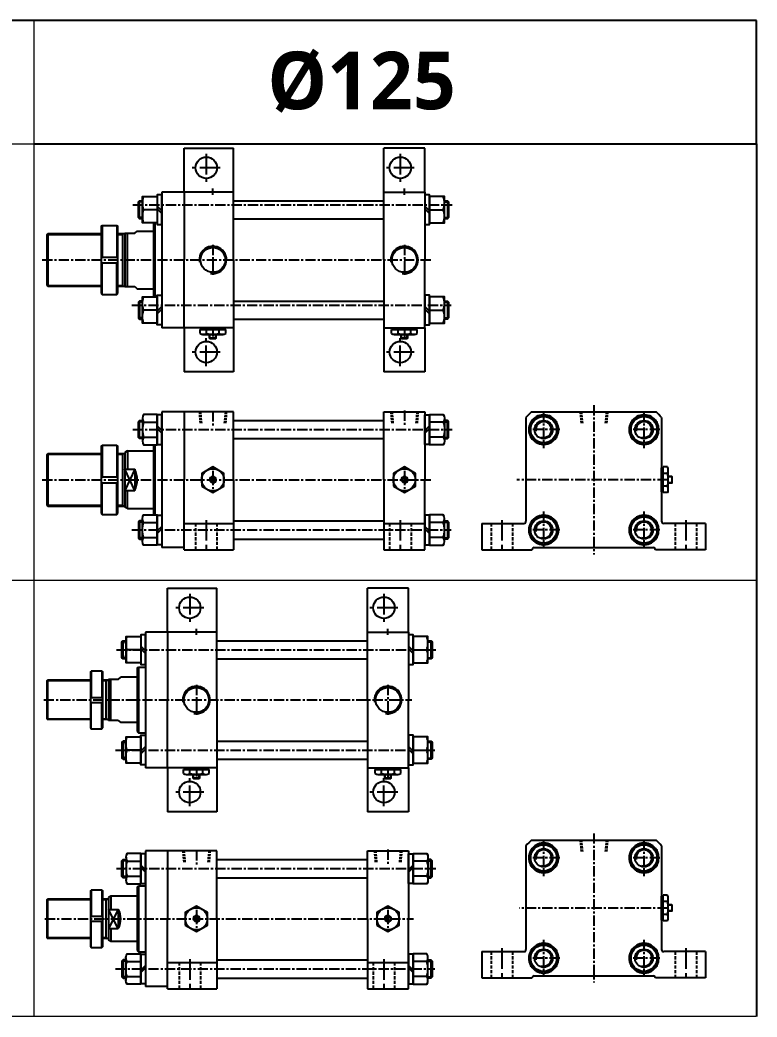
# Model space of a CAD drawing. Extents: x -819 to 7103, y -1 to 3511.
# Drawn here: x 3459 to 4355, y 2299 to 3511 of the extents above; entities that cross this region are included whole.
import ezdxf

# ---------------------------------------------------------------- set-up
doc = ezdxf.new("R2010")
doc.units = 0
doc.header["$LTSCALE"] = 10
doc.header["$MEASUREMENT"] = 0
for name, pattern in [('CENTER', [2, 1.25, -0.25, 0.25, -0.25]), ('CENTERX2', [4, 2.5, -0.5, 0.5, -0.5]), ('HIDDEN', [0.375, 0.25, -0.125]), ('HIDDENX2', [0.75, 0.5, -0.25])]:
    doc.linetypes.add(name, pattern=pattern)
doc.layers.get('0').update_dxf_attribs({"linetype": 'CONTINUOUS'})
for name, color, linetype in [('CEN', 1, 'CENTERX2'), ('CENTER', 1, 'CENTER'), ('HID', 2, 'HIDDENX2'), ('ML', 7, 'CONTINUOUS'), ('THIN', 3, 'CONTINUOUS')]:
    doc.layers.add(name, color=color, linetype=linetype)
doc.styles.add('문자', font='romans.shx')

msp = doc.modelspace()

# ---------------------------------------------------------------- linework, layer by layer
at = {"color": 7, "linetype": 'Continuous'}
for p, q in [((3677.9, 3129.7), (3677.9, 3134.7)), ((3677.9, 3134.7), (3684.3, 3134.7)), ((3678.9, 3134.7), (3678.9, 3136.7)), ((3678.9, 3136.7), (3708.1, 3136.7)), ((3681.1, 3128.7), (3705.9, 3128.7)), ((3684.3, 3134.7), (3709.1, 3134.7)), ((3685.7, 3129.7), (3685.7, 3134.7)), ((3689.5, 3129), (3689.5, 3129)), ((3689.5, 3124.2), (3689.5, 3128.7)), ((3697.5, 3124.2), (3697.5, 3128.7)), ((3701.3, 3129.7), (3701.3, 3134.7)), ((3708.1, 3134.7), (3708.1, 3136.7)), ((3709.1, 3129.7), (3709.1, 3134.7)), ((3910.9, 3129.7), (3910.9, 3134.7)), ((3910.9, 3134.7), (3917.3, 3134.7)), ((3911.9, 3134.7), (3911.9, 3136.7)), ((3911.9, 3136.7), (3941.1, 3136.7)), ((3914.1, 3128.7), (3938.9, 3128.7)), ((3917.3, 3134.7), (3942.1, 3134.7)), ((3918.7, 3129.7), (3918.7, 3134.7)), ((3922.5, 3129), (3922.5, 3129)), ((3922.5, 3124.2), (3922.5, 3128.7)), ((3930.5, 3124.2), (3930.5, 3128.7)), ((3934.3, 3129.7), (3934.3, 3134.7)), ((3941.1, 3134.7), (3941.1, 3136.7)), ((3942.1, 3129.7), (3942.1, 3134.7)), ((3689.5, 3124.2), (3690, 3123.7)), ((3697.5, 3124.2), (3689.5, 3124.2)), ((3690, 3123.7), (3697, 3123.7)), ((3697.5, 3124.2), (3697, 3123.7)), ((3922.5, 3124.2), (3923, 3123.7)), ((3930.5, 3124.2), (3922.5, 3124.2)), ((3923, 3123.7), (3930, 3123.7)), ((3930.5, 3124.2), (3930, 3123.7)), ((4239.3, 2937.3), (4239.3, 2966.5)), ((4241.3, 2966.5), (4239.3, 2966.5)), ((4246.3, 2967.5), (4241.3, 2967.5)), ((4241.3, 2942.6), (4241.3, 2967.5)), ((4246.3, 2959.7), (4241.3, 2959.7)), ((4247.3, 2939.5), (4247.3, 2964.3)), ((4247.1, 2947.9), (4247.1, 2947.9)), ((4251.8, 2955.9), (4247.3, 2955.9)), ((4251.8, 2947.9), (4247.3, 2947.9)), ((4251.8, 2955.9), (4252.3, 2955.4)), ((4251.8, 2955.9), (4251.8, 2947.9)), ((4251.8, 2947.9), (4252.3, 2948.4)), ((4252.3, 2948.4), (4252.3, 2955.4)), ((4241.3, 2937.3), (4239.3, 2937.3)), ((4246.3, 2944.1), (4241.3, 2944.1)), ((4241.3, 2936.3), (4241.3, 2942.6)), ((4246.3, 2936.3), (4241.3, 2936.3)), ((3657.9, 2594.8), (3657.9, 2599.8)), ((3657.9, 2599.8), (3664.3, 2599.8)), ((3658.9, 2599.8), (3658.9, 2601.8)), ((3658.9, 2601.8), (3688.1, 2601.8)), ((3664.3, 2599.8), (3689.1, 2599.8)), ((3665.7, 2594.8), (3665.7, 2599.8)), ((3681.3, 2594.8), (3681.3, 2599.8)), ((3688.1, 2599.8), (3688.1, 2601.8)), ((3689.1, 2594.8), (3689.1, 2599.8)), ((3890.9, 2594.8), (3890.9, 2599.8)), ((3890.9, 2599.8), (3897.3, 2599.8)), ((3891.9, 2599.8), (3891.9, 2601.8)), ((3891.9, 2601.8), (3921.1, 2601.8)), ((3897.3, 2599.8), (3922.1, 2599.8)), ((3898.7, 2594.8), (3898.7, 2599.8)), ((3914.3, 2594.8), (3914.3, 2599.8)), ((3921.1, 2599.8), (3921.1, 2601.8)), ((3922.1, 2594.8), (3922.1, 2599.8)), ((3661.1, 2593.8), (3685.9, 2593.8)), ((3669.5, 2594), (3669.5, 2594.1)), ((3669.5, 2589.3), (3669.5, 2593.8)), ((3669.5, 2589.3), (3670, 2588.8)), ((3677.5, 2589.3), (3669.5, 2589.3)), ((3670, 2588.8), (3677, 2588.8)), ((3677.5, 2589.3), (3677, 2588.8)), ((3677.5, 2589.3), (3677.5, 2593.8)), ((3894.1, 2593.8), (3918.9, 2593.8)), ((3902.5, 2594), (3902.5, 2594.1)), ((3902.5, 2589.3), (3902.5, 2593.8)), ((3902.5, 2589.3), (3903, 2588.8)), ((3910.5, 2589.3), (3902.5, 2589.3)), ((3903, 2588.8), (3910, 2588.8)), ((3910.5, 2589.3), (3910, 2588.8)), ((3910.5, 2589.3), (3910.5, 2593.8)), ((4239.3, 2416.7), (4239.3, 2445.9)), ((4241.3, 2445.9), (4239.3, 2445.9)), ((4246.3, 2446.9), (4241.3, 2446.9)), ((4241.3, 2422.1), (4241.3, 2446.9)), ((4246.3, 2439.1), (4241.3, 2439.1)), ((4247.3, 2418.9), (4247.3, 2443.7)), ((4247.1, 2427.3), (4247.1, 2427.3)), ((4251.8, 2435.3), (4247.3, 2435.3)), ((4251.8, 2427.3), (4247.3, 2427.3)), ((4251.8, 2435.3), (4252.3, 2434.8)), ((4251.8, 2435.3), (4251.8, 2427.3)), ((4251.8, 2427.3), (4252.3, 2427.8)), ((4252.3, 2427.8), (4252.3, 2434.8)), ((4241.3, 2416.7), (4239.3, 2416.7)), ((4246.3, 2423.5), (4241.3, 2423.5)), ((4241.3, 2415.7), (4241.3, 2422.1)), ((4246.3, 2415.7), (4241.3, 2415.7))]:
    msp.add_line(p, q, dxfattribs=at)
for points in [[(3680, 2944.1), (3693.5, 2936.3), (3707, 2944.1), (3707, 2959.7), (3693.5, 2967.5), (3680, 2959.7)], [(3913, 2944.1), (3926.5, 2936.3), (3940, 2944.1), (3940, 2959.7), (3926.5, 2967.5), (3913, 2959.7)], [(3692.1, 2954.4), (3690.6, 2951.9), (3692.1, 2949.4), (3695, 2949.4), (3696.4, 2951.9), (3695, 2954.4)], [(3925.1, 2954.4), (3923.6, 2951.9), (3925.1, 2949.4), (3928, 2949.4), (3929.4, 2951.9), (3928, 2954.4)], [(3660, 2410.4), (3673.5, 2402.6), (3687, 2410.4), (3687, 2425.9), (3673.5, 2433.7), (3660, 2425.9)], [(3893, 2410.4), (3906.5, 2402.6), (3920, 2410.4), (3920, 2425.9), (3906.5, 2433.7), (3893, 2425.9)], [(3672.1, 2420.7), (3670.6, 2418.2), (3672.1, 2415.7), (3675, 2415.7), (3676.4, 2418.2), (3675, 2420.7)], [(3905.1, 2420.7), (3903.6, 2418.2), (3905.1, 2415.7), (3908, 2415.7), (3909.4, 2418.2), (3908, 2420.7)]]:
    msp.add_lwpolyline(points, close=True, dxfattribs=at)
for centre, radius in [((3693.5, 2951.9), 13.5), ((3926.5, 2951.9), 13.5), ((3693.5, 2951.9), 3.5), ((3926.5, 2951.9), 3.5), ((3673.5, 2418.2), 13.5), ((3906.5, 2418.2), 13.5), ((3673.5, 2418.2), 3.5), ((3906.5, 2418.2), 3.5)]:
    msp.add_circle(centre, radius, dxfattribs=at)
for centre, radius, start, end in [((3681.1, 3134.4), 5.62, 235.6158, 270), ((3681.8, 3137), 8.22, 241.7006, 298.2994), ((3693.5, 3160.1), 31.3, 255.6172, 270.0141), ((3693.5, 3160.1), 31.3, 269.9859, 284.3828), ((3705.2, 3137), 8.22, 241.7006, 298.2994), ((3914.1, 3134.4), 5.62, 235.6158, 270), ((3914.8, 3137), 8.22, 241.7006, 298.2994), ((3926.5, 3160.1), 31.3, 255.6172, 270.0141), ((3926.5, 3160.1), 31.3, 269.9859, 284.3828), ((3938.2, 3137), 8.22, 241.7006, 298.2994), ((4239.1, 2963.6), 8.22, 331.7006, 28.2994), ((4216, 2951.9), 31.3, 359.9859, 14.3828), ((4216, 2951.9), 31.3, 345.6172, 0.0141), ((4239.1, 2940.2), 8.22, 331.7006, 28.2994), ((4241.7, 2939.5), 5.62, 325.6158, 0), ((3661.1, 2599.4), 5.62, 235.6158, 270), ((3661.8, 2602), 8.22, 241.7006, 298.2994), ((3673.5, 2625.1), 31.3, 255.6172, 270.0141), ((3673.5, 2625.1), 31.3, 269.9859, 284.3828), ((3685.2, 2602), 8.22, 241.7006, 298.2994), ((3894.1, 2599.4), 5.62, 235.6158, 270), ((3894.8, 2602), 8.22, 241.7006, 298.2994), ((3906.5, 2625.1), 31.3, 255.6172, 270.0141), ((3906.5, 2625.1), 31.3, 269.9859, 284.3828), ((3918.2, 2602), 8.22, 241.7006, 298.2994), ((4239.1, 2443), 8.22, 331.7006, 28.2994), ((4216, 2431.3), 31.3, 359.9859, 14.3828), ((4216, 2431.3), 31.3, 345.6172, 0.0141), ((4239.1, 2419.6), 8.22, 331.7006, 28.2994), ((4241.7, 2418.9), 5.62, 325.6158, 0)]:
    msp.add_arc(centre, radius, start, end, dxfattribs=at)
at = {"layer": 'CEN', "color": 1, "linetype": 'CENTER', "ltscale": 2}
for p, q in [((3685.5, 3348.2), (3685.5, 3314.2)), ((3921.5, 3348.2), (3921.5, 3314.2)), ((3702.5, 3331.2), (3668.5, 3331.2)), ((3938.5, 3331.2), (3904.5, 3331.2)), ((3685.5, 3090.2), (3685.5, 3124.2)), ((3921.5, 3090.2), (3921.5, 3124.2)), ((3702.5, 3107.2), (3668.5, 3107.2)), ((3938.5, 3107.2), (3904.5, 3107.2)), ((3685.5, 2902.9), (3685.5, 2862.9)), ((3921.5, 2902.9), (3921.5, 2862.9)), ((4044.8, 2902.9), (4044.8, 2862.9)), ((4268.8, 2902.9), (4268.8, 2862.9)), ((3665.5, 2813.3), (3665.5, 2779.3)), ((3901.5, 2813.3), (3901.5, 2779.3)), ((3682.5, 2796.3), (3648.5, 2796.3)), ((3918.5, 2796.3), (3884.5, 2796.3)), ((3665.5, 2555.3), (3665.5, 2589.3)), ((3901.5, 2555.3), (3901.5, 2589.3)), ((3682.5, 2572.3), (3648.5, 2572.3)), ((3918.5, 2572.3), (3884.5, 2572.3)), ((4044.8, 2382.3), (4044.8, 2342.3)), ((4268.8, 2382.3), (4268.8, 2342.3)), ((3665.5, 2369.2), (3665.5, 2329.2)), ((3901.5, 2369.2), (3901.5, 2329.2))]:
    msp.add_line(p, q, dxfattribs=at)
at = {"layer": 'CENTER'}
for p, q in [((4095.8, 3035.3), (4095.8, 2990.4)), ((4217.8, 3035.3), (4217.8, 2990.4)), ((4115.3, 3012.9), (4076.4, 3012.9)), ((4237.3, 3012.9), (4198.4, 3012.9)), ((4095.8, 2913.3), (4095.8, 2868.4)), ((4217.8, 2913.3), (4217.8, 2868.4)), ((4115.3, 2890.9), (4076.4, 2890.9)), ((4237.3, 2890.9), (4198.4, 2890.9))]:
    msp.add_line(p, q, dxfattribs=at)
at = {"layer": 'HID', "color": 6, "linetype": 'HIDDEN', "ltscale": 1.5}
for p, q in [((3672.5, 2898.9), (3672.5, 2866.9)), ((3698.5, 2898.9), (3698.5, 2866.9)), ((3908.5, 2898.9), (3908.5, 2866.9)), ((3934.5, 2898.9), (3934.5, 2866.9)), ((4031.8, 2898.9), (4031.8, 2866.9)), ((4057.8, 2898.9), (4057.8, 2866.9)), ((4255.8, 2898.9), (4255.8, 2866.9)), ((4281.8, 2898.9), (4281.8, 2866.9)), ((4031.8, 2378.3), (4031.8, 2346.3)), ((4057.8, 2378.3), (4057.8, 2346.3)), ((4255.8, 2378.3), (4255.8, 2346.3)), ((4281.8, 2378.3), (4281.8, 2346.3)), ((3652.5, 2365.2), (3652.5, 2333.2)), ((3678.5, 2365.2), (3678.5, 2333.2)), ((3888.5, 2365.2), (3888.5, 2333.2)), ((3914.5, 2365.2), (3914.5, 2333.2))]:
    msp.add_line(p, q, dxfattribs=at)
at = {"layer": 'ML'}
for p, q in [((4354.6, 3510.2), (150, 3510.2)), ((4354.6, 3360.2), (4354.6, 3510.2)), ((3475.9, 3360.2), (4354.6, 3360.2)), ((4354.6, 3360.2), (4354.6, 2299.5)), ((3658.5, 3301.7), (3658.5, 3355.2)), ((3658.5, 3355.2), (3718.5, 3355.2)), ((3718.5, 3219.2), (3718.5, 3355.2)), ((3901.5, 3219.2), (3901.5, 3355.2)), ((3951.5, 3355.2), (3901.5, 3355.2)), ((3951.5, 3301.7), (3951.5, 3355.2)), ((3631.5, 3301.7), (3631.5, 3136.7)), ((3658.5, 3301.7), (3631.5, 3301.7)), ((3658.5, 3301.7), (3658.5, 3219.2)), ((3718.5, 3301.7), (3658.5, 3301.7)), ((3718.5, 3219.2), (3718.5, 3301.7)), ((3901.5, 3219.2), (3901.5, 3301.7)), ((3901.5, 3301.7), (3951.5, 3301.7)), ((3951.5, 3301.7), (3951.5, 3219.2)), ((3604.3, 3269.2), (3604.3, 3291.2)), ((3607.9, 3294.1), (3607.9, 3266.4)), ((3975.1, 3266.4), (3975.1, 3294.1)), ((3978.8, 3291.2), (3978.8, 3269.2)), ((3625.9, 3280.2), (3609.3, 3280.2)), ((3625.9, 3284.6), (3631.5, 3279)), ((3625.9, 3281.4), (3631.5, 3275.8)), ((3957.1, 3279), (3951.5, 3284.6)), ((3957.1, 3275.8), (3951.5, 3281.4)), ((3957.1, 3280.2), (3973.7, 3280.2)), ((3557.8, 3260.2), (3558.8, 3261.2)), ((3558.8, 3261.2), (3558.8, 3222.7)), ((3558.8, 3261.2), (3576.8, 3261.2)), ((3576.8, 3261.2), (3576.8, 3222.7)), ((3576.8, 3261.2), (3577.8, 3260.2)), ((3621.5, 3264.2), (3621.5, 3174.2)), ((3623, 3264.2), (3623, 3174.2)), ((3491.5, 3249.7), (3493, 3251.2)), ((3491.5, 3249.7), (3491.5, 3188.7)), ((3493, 3251.2), (3493, 3187.2)), ((3557.8, 3260.2), (3557.8, 3178.2)), ((3577.8, 3178.2), (3577.8, 3260.2)), ((3583.5, 3251.2), (3583.5, 3187.2)), ((3586.5, 3251.7), (3586.5, 3186.7)), ((3589.5, 3186.7), (3589.5, 3251.7)), ((3598.5, 3251.7), (3601.5, 3254.2)), ((3557.8, 3222.7), (3577.8, 3222.7)), ((3557.8, 3215.7), (3577.8, 3215.7)), ((3558.8, 3177.2), (3558.8, 3215.7)), ((3576.8, 3177.2), (3576.8, 3215.7)), ((3658.5, 3136.7), (3658.5, 3219.2)), ((3718.5, 3219.2), (3718.5, 3136.7)), ((3718.5, 3219.2), (3718.5, 3083.2)), ((3901.5, 3219.2), (3901.5, 3136.7)), ((3901.5, 3219.2), (3901.5, 3083.2)), ((3951.5, 3136.7), (3951.5, 3219.2)), ((3491.5, 3188.7), (3493, 3187.2)), ((3557.8, 3178.2), (3558.8, 3177.2)), ((3558.8, 3177.2), (3576.8, 3177.2)), ((3576.8, 3177.2), (3577.8, 3178.2)), ((3598.5, 3186.7), (3601.5, 3184.2)), ((3604.3, 3169.2), (3604.3, 3147.2)), ((3607.9, 3144.4), (3607.9, 3172.1)), ((3975.1, 3144.4), (3975.1, 3172.1)), ((3978.8, 3169.2), (3978.8, 3147.2)), ((3625.9, 3158.2), (3609.3, 3158.2)), ((3625.9, 3157), (3631.5, 3162.6)), ((3625.9, 3153.8), (3631.5, 3159.4)), ((3957.1, 3157), (3951.5, 3162.6)), ((3957.1, 3153.8), (3951.5, 3159.4)), ((3957.1, 3158.2), (3973.7, 3158.2)), ((3658.5, 3136.7), (3631.5, 3136.7)), ((3718.5, 3136.7), (3658.5, 3136.7)), ((3658.5, 3136.7), (3658.5, 3083.2)), ((3901.5, 3136.7), (3951.5, 3136.7)), ((3951.5, 3136.7), (3951.5, 3083.2)), ((3718.5, 3083.2), (3658.5, 3083.2)), ((3951.5, 3083.2), (3901.5, 3083.2)), ((3658.5, 3034.4), (3631.5, 3034.4)), ((3631.5, 3034.4), (3631.5, 2869.4)), ((3718.5, 3034.4), (3658.5, 3034.4)), ((3658.5, 3034.4), (3658.5, 2951.9)), ((3718.5, 2951.9), (3718.5, 3034.4)), ((3901.5, 3034.4), (3951.5, 3034.4)), ((3901.5, 2951.9), (3901.5, 3034.4)), ((3951.5, 3034.4), (3951.5, 2951.9)), ((4081.1, 3034.4), (4232.6, 3034.4)), ((3604.3, 3001.9), (3604.3, 3023.9)), ((3607.9, 3026.7), (3607.9, 2999)), ((3609.3, 3022.1), (3625.9, 3022.1)), ((3973.7, 3022.1), (3957.1, 3022.1)), ((3975.1, 3026.7), (3975.1, 2999)), ((3978.8, 3001.9), (3978.8, 3023.9)), ((4074.3, 3027.6), (4074.3, 2901.4)), ((4239.3, 3027.6), (4239.3, 2901.4)), ((3625.9, 3017.3), (3631.5, 3011.7)), ((3625.9, 3014.1), (3631.5, 3008.5)), ((3957.1, 3017.3), (3951.5, 3011.7)), ((3957.1, 3014.1), (3951.5, 3008.5)), ((3609.3, 3003.6), (3625.9, 3003.6)), ((3621.5, 2994.4), (3621.5, 2909.3)), ((3623, 2994.4), (3623, 2909.3)), ((3973.7, 3003.6), (3957.1, 3003.6)), ((3491.5, 2982.4), (3493, 2983.9)), ((3491.5, 2982.4), (3491.5, 2921.4)), ((3493, 2983.9), (3493, 2919.9)), ((3557.8, 2992.9), (3558.8, 2993.9)), ((3557.8, 2992.9), (3557.8, 2910.9)), ((3558.8, 2993.9), (3576.8, 2993.9)), ((3558.8, 2993.9), (3558.8, 2955.4)), ((3576.8, 2993.9), (3577.8, 2992.9)), ((3576.8, 2993.9), (3576.8, 2955.4)), ((3577.8, 2910.9), (3577.8, 2992.9)), ((3583.5, 2983.9), (3583.5, 2919.9)), ((3589.5, 2986.9), (3586.5, 2985.1)), ((3586.5, 2985.1), (3586.5, 2918.6)), ((3589.5, 2986.9), (3589.5, 2964.9)), ((3586.5, 2964.9), (3598.5, 2964.9)), ((3598.5, 2964.9), (3598.5, 2938.9)), ((3557.8, 2955.4), (3577.8, 2955.4)), ((3557.8, 2948.4), (3577.8, 2948.4)), ((3558.8, 2909.9), (3558.8, 2948.4)), ((3576.8, 2909.9), (3576.8, 2948.4)), ((3658.5, 2866.9), (3658.5, 2951.9)), ((3718.5, 2951.9), (3718.5, 2866.9)), ((3901.5, 2951.9), (3901.5, 2866.9)), ((3951.5, 2866.9), (3951.5, 2951.9)), ((3586.5, 2938.9), (3598.5, 2938.9)), ((3589.5, 2916.9), (3589.5, 2938.9)), ((3491.5, 2921.4), (3493, 2919.9)), ((3557.8, 2910.9), (3558.8, 2909.9)), ((3558.8, 2909.9), (3576.8, 2909.9)), ((3576.8, 2909.9), (3577.8, 2910.9)), ((3589.5, 2916.9), (3586.5, 2918.6)), ((3604.3, 2901.9), (3604.3, 2879.9)), ((3607.9, 2877), (3607.9, 2904.7)), ((3609.3, 2900.1), (3625.9, 2900.1)), ((3658.5, 2898.9), (3718.5, 2898.9)), ((3901.5, 2898.9), (3951.5, 2898.9)), ((3973.7, 2900.1), (3957.1, 2900.1)), ((3975.1, 2877), (3975.1, 2904.7)), ((3978.8, 2901.9), (3978.8, 2879.9)), ((4020.8, 2898.9), (4071.8, 2898.9)), ((4020.8, 2898.9), (4020.8, 2866.9)), ((4292.8, 2898.9), (4241.8, 2898.9)), ((4292.8, 2898.9), (4292.8, 2866.9)), ((3625.9, 2889.7), (3631.5, 2895.3)), ((3625.9, 2886.5), (3631.5, 2892.1)), ((3957.1, 2889.7), (3951.5, 2895.3)), ((3957.1, 2886.5), (3951.5, 2892.1)), ((3609.3, 2881.6), (3625.9, 2881.6)), ((3973.7, 2881.6), (3957.1, 2881.6)), ((3658.5, 2869.4), (3631.5, 2869.4)), ((3658.5, 2866.9), (3718.5, 2866.9)), ((3901.5, 2866.9), (3951.5, 2866.9)), ((4020.8, 2866.9), (4081.8, 2866.9)), ((4081.8, 2866.9), (4081.8, 2866.9)), ((4084.3, 2869.4), (4229.3, 2869.4)), ((4292.8, 2866.9), (4231.8, 2866.9)), ((4231.8, 2866.9), (4231.8, 2866.9)), ((3638.5, 2766.8), (3638.5, 2820.3)), ((3638.5, 2820.3), (3698.5, 2820.3)), ((3698.5, 2684.3), (3698.5, 2820.3)), ((3881.5, 2684.3), (3881.5, 2820.3)), ((3931.5, 2820.3), (3881.5, 2820.3)), ((3931.5, 2766.8), (3931.5, 2820.3)), ((3611.5, 2766.8), (3611.5, 2601.8)), ((3638.5, 2766.8), (3611.5, 2766.8)), ((3638.5, 2766.8), (3638.5, 2684.3)), ((3698.5, 2766.8), (3638.5, 2766.8)), ((3698.5, 2684.3), (3698.5, 2766.8)), ((3881.5, 2684.3), (3881.5, 2766.8)), ((3881.5, 2766.8), (3931.5, 2766.8)), ((3931.5, 2766.8), (3931.5, 2684.3)), ((3584.3, 2734.3), (3584.3, 2756.3)), ((3587.9, 2759.1), (3587.9, 2731.4)), ((3955.1, 2731.4), (3955.1, 2759.1)), ((3958.8, 2756.3), (3958.8, 2734.3)), ((3605.9, 2745.3), (3589.3, 2745.3)), ((3605.9, 2749.7), (3611.5, 2744.1)), ((3605.9, 2746.5), (3611.5, 2740.9)), ((3937.1, 2744.1), (3931.5, 2749.7)), ((3937.1, 2740.9), (3931.5, 2746.5)), ((3937.1, 2745.3), (3953.7, 2745.3)), ((3544.6, 2718.3), (3545.6, 2719.3)), ((3544.6, 2718.3), (3544.6, 2650.3)), ((3545.6, 2719.3), (3545.6, 2687.3)), ((3558.6, 2719.3), (3545.6, 2719.3)), ((3558.6, 2719.3), (3558.6, 2687.3)), ((3558.6, 2719.3), (3559.6, 2718.3)), ((3559.6, 2650.3), (3559.6, 2718.3)), ((3601.5, 2722.8), (3603, 2724.3)), ((3601.5, 2722.8), (3601.5, 2645.8)), ((3603, 2724.3), (3603, 2644.3)), ((3491.5, 2707.3), (3492.5, 2708.3)), ((3491.5, 2707.3), (3491.5, 2661.3)), ((3492.5, 2708.3), (3492.5, 2660.3)), ((3563.5, 2708.3), (3563.5, 2660.3)), ((3566.5, 2709.3), (3566.5, 2659.3)), ((3569.5, 2659.3), (3569.5, 2709.3)), ((3578.5, 2709.3), (3581.5, 2711.8)), ((3544.6, 2687.3), (3559.6, 2687.3)), ((3544.6, 2681.3), (3559.6, 2681.3)), ((3545.6, 2649.3), (3545.6, 2681.3)), ((3558.6, 2649.3), (3558.6, 2681.3)), ((3638.5, 2601.8), (3638.5, 2684.3)), ((3698.5, 2684.3), (3698.5, 2601.8)), ((3698.5, 2684.3), (3698.5, 2548.3)), ((3881.5, 2684.3), (3881.5, 2601.8)), ((3881.5, 2684.3), (3881.5, 2548.3)), ((3931.5, 2601.8), (3931.5, 2684.3)), ((3491.5, 2661.3), (3492.5, 2660.3)), ((3578.5, 2659.3), (3581.5, 2656.8)), ((3544.6, 2650.3), (3545.6, 2649.3)), ((3545.6, 2649.3), (3558.6, 2649.3)), ((3558.6, 2649.3), (3559.6, 2650.3)), ((3601.5, 2645.8), (3603, 2644.3)), ((3584.3, 2634.3), (3584.3, 2612.3)), ((3587.9, 2609.4), (3587.9, 2637.1)), ((3955.1, 2609.4), (3955.1, 2637.1)), ((3958.8, 2634.3), (3958.8, 2612.3)), ((3605.9, 2623.3), (3589.3, 2623.3)), ((3605.9, 2622.1), (3611.5, 2627.7)), ((3605.9, 2618.9), (3611.5, 2624.5)), ((3937.1, 2622.1), (3931.5, 2627.7)), ((3937.1, 2618.9), (3931.5, 2624.5)), ((3937.1, 2623.3), (3953.7, 2623.3)), ((3638.5, 2601.8), (3611.5, 2601.8)), ((3698.5, 2601.8), (3638.5, 2601.8)), ((3638.5, 2601.8), (3638.5, 2548.3)), ((3881.5, 2601.8), (3931.5, 2601.8)), ((3931.5, 2601.8), (3931.5, 2548.3)), ((3698.5, 2548.3), (3638.5, 2548.3)), ((3931.5, 2548.3), (3881.5, 2548.3)), ((4081.1, 2513.8), (4232.6, 2513.8)), ((3638.5, 2500.7), (3611.5, 2500.7)), ((3611.5, 2500.7), (3611.5, 2335.7)), ((3698.5, 2500.7), (3638.5, 2500.7)), ((3638.5, 2500.7), (3638.5, 2418.2)), ((3698.5, 2418.2), (3698.5, 2500.7)), ((3881.5, 2500.7), (3931.5, 2500.7)), ((3881.5, 2418.2), (3881.5, 2500.7)), ((3931.5, 2500.7), (3931.5, 2418.2)), ((4074.3, 2507.1), (4074.3, 2380.8)), ((4239.3, 2507.1), (4239.3, 2380.8)), ((3584.3, 2468.2), (3584.3, 2490.2)), ((3587.9, 2493), (3587.9, 2465.3)), ((3589.3, 2488.4), (3605.9, 2488.4)), ((3953.7, 2488.4), (3937.1, 2488.4)), ((3955.1, 2493), (3955.1, 2465.3)), ((3958.8, 2468.2), (3958.8, 2490.2)), ((3605.9, 2483.5), (3611.5, 2477.9)), ((3605.9, 2480.4), (3611.5, 2474.8)), ((3937.1, 2483.5), (3931.5, 2477.9)), ((3937.1, 2480.4), (3931.5, 2474.8)), ((3589.3, 2469.9), (3605.9, 2469.9)), ((3953.7, 2469.9), (3937.1, 2469.9)), ((3544.6, 2452.2), (3545.6, 2453.2)), ((3544.6, 2452.2), (3544.6, 2384.2)), ((3545.6, 2453.2), (3545.6, 2421.2)), ((3558.6, 2453.2), (3545.6, 2453.2)), ((3558.6, 2453.2), (3558.6, 2421.2)), ((3558.6, 2453.2), (3559.6, 2452.2)), ((3559.6, 2384.2), (3559.6, 2452.2)), ((3601.5, 2456.7), (3603, 2458.2)), ((3601.5, 2456.7), (3601.5, 2379.7)), ((3603, 2458.2), (3603, 2378.2)), ((3491.5, 2441.2), (3492.5, 2442.2)), ((3491.5, 2441.2), (3491.5, 2395.2)), ((3492.5, 2442.2), (3492.5, 2394.2)), ((3563.5, 2442.2), (3563.5, 2394.2)), ((3569.5, 2445.7), (3566.5, 2443.9)), ((3566.5, 2443.9), (3566.5, 2392.4)), ((3569.5, 2445.7), (3569.5, 2429.7)), ((3566.5, 2429.7), (3578.5, 2429.7)), ((3578.5, 2429.7), (3578.5, 2406.6)), ((3544.6, 2421.2), (3559.6, 2421.2)), ((3544.6, 2415.2), (3559.6, 2415.2)), ((3545.6, 2383.2), (3545.6, 2415.2)), ((3558.6, 2383.2), (3558.6, 2415.2)), ((3638.5, 2333.2), (3638.5, 2418.2)), ((3698.5, 2418.2), (3698.5, 2333.2)), ((3881.5, 2418.2), (3881.5, 2333.2)), ((3931.5, 2333.2), (3931.5, 2418.2)), ((3566.5, 2406.6), (3578.5, 2406.6)), ((3569.5, 2406.6), (3569.5, 2390.7)), ((3491.5, 2395.2), (3492.5, 2394.2)), ((3569.5, 2390.7), (3566.5, 2392.4)), ((3544.6, 2384.2), (3545.6, 2383.2)), ((3545.6, 2383.2), (3558.6, 2383.2)), ((3558.6, 2383.2), (3559.6, 2384.2)), ((3601.5, 2379.7), (3603, 2378.2)), ((4020.8, 2378.3), (4071.8, 2378.3)), ((4020.8, 2378.3), (4020.8, 2346.3)), ((4292.8, 2378.3), (4241.8, 2378.3)), ((4292.8, 2378.3), (4292.8, 2346.3)), ((3584.3, 2368.2), (3584.3, 2346.2)), ((3587.9, 2343.3), (3587.9, 2371)), ((3589.3, 2366.4), (3605.9, 2366.4)), ((3638.5, 2365.2), (3698.5, 2365.2)), ((3881.5, 2365.2), (3931.5, 2365.2)), ((3953.7, 2366.4), (3937.1, 2366.4)), ((3955.1, 2343.3), (3955.1, 2371)), ((3958.8, 2368.2), (3958.8, 2346.2)), ((3605.9, 2355.9), (3611.5, 2361.5)), ((3605.9, 2352.8), (3611.5, 2358.4)), ((3937.1, 2355.9), (3931.5, 2361.5)), ((3937.1, 2352.8), (3931.5, 2358.4)), ((3589.3, 2347.9), (3605.9, 2347.9)), ((3953.7, 2347.9), (3937.1, 2347.9)), ((4020.8, 2346.3), (4081.8, 2346.3)), ((4081.8, 2346.3), (4081.8, 2346.3)), ((4084.3, 2348.8), (4229.3, 2348.8)), ((4292.8, 2346.3), (4231.8, 2346.3)), ((4231.8, 2346.3), (4231.8, 2346.3)), ((3638.5, 2335.7), (3611.5, 2335.7)), ((3638.5, 2333.2), (3698.5, 2333.2)), ((3881.5, 2333.2), (3931.5, 2333.2))]:
    msp.add_line(p, q, dxfattribs=at)
at = {"layer": 'ML', "color": 1, "linetype": 'CENTER'}
for p, q in [((3693.5, 3298.4), (3693.5, 3305.9)), ((3926.5, 3298.4), (3926.5, 3305.9)), ((3596.2, 3286.1), (3984.6, 3286.1)), ((3693.5, 3237.5), (3693.5, 3200.9)), ((3926.5, 3237.5), (3926.5, 3200.9)), ((3486, 3219.2), (3960.7, 3219.2)), ((3595.1, 3164.1), (3983.4, 3164.1)), ((3693.5, 3137.6), (3693.5, 3126)), ((3926.5, 3137.6), (3926.5, 3125.8)), ((4156.8, 3042.6), (4156.8, 2861.1)), ((3693.5, 3035.4), (3693.5, 3018)), ((3926.5, 3036.1), (3926.5, 3017.9)), ((3596.2, 3012.9), (3984.6, 3012.9)), ((3693.5, 2962.9), (3693.5, 2940.9)), ((3926.5, 2962.9), (3926.5, 2940.9)), ((3486, 2951.9), (3960.7, 2951.9)), ((4246.6, 2951.9), (4063, 2951.9)), ((3595.1, 2890.9), (3983.4, 2890.9)), ((3673.5, 2763.5), (3673.5, 2770.9)), ((3906.5, 2763.5), (3906.5, 2770.9)), ((3576.2, 2745.3), (3964.6, 2745.3)), ((3673.5, 2702.6), (3673.5, 2666)), ((3906.5, 2702.6), (3906.5, 2666)), ((3487.8, 2684.3), (3935.4, 2684.3)), ((3575.1, 2623.3), (3963.4, 2623.3)), ((3673.5, 2602.6), (3673.5, 2591)), ((3906.5, 2602.6), (3906.5, 2590.8)), ((4156.8, 2522.1), (4156.8, 2340.6)), ((4095.8, 2514.8), (4095.8, 2469.9)), ((4217.8, 2514.8), (4217.8, 2469.9)), ((3673.5, 2501.7), (3673.5, 2484.2)), ((3906.5, 2502.4), (3906.5, 2484.2)), ((4115.3, 2492.3), (4076.4, 2492.3)), ((4237.3, 2492.3), (4198.4, 2492.3)), ((3576.2, 2479.2), (3964.6, 2479.2)), ((3673.5, 2429.2), (3673.5, 2407.2)), ((3906.5, 2429.2), (3906.5, 2407.2)), ((4246.6, 2431.3), (4066.1, 2431.3)), ((3489.3, 2418.2), (3937.7, 2418.2)), ((4095.8, 2392.8), (4095.8, 2347.9)), ((4217.8, 2392.8), (4217.8, 2347.9)), ((4115.3, 2370.3), (4076.4, 2370.3)), ((4237.3, 2370.3), (4198.4, 2370.3)), ((3575.1, 2357.2), (3963.4, 2357.2))]:
    msp.add_line(p, q, dxfattribs=at)
at = {"layer": 'ML', "color": 7, "linetype": 'Continuous'}
for p, q in [((3718.5, 3291.2), (3901.5, 3291.2)), ((3718.5, 3269.2), (3901.5, 3269.2)), ((3493, 3251.2), (3557.8, 3251.2)), ((3577.8, 3251.2), (3586.5, 3251.2)), ((3586.5, 3251.7), (3598.5, 3251.7)), ((3601.5, 3254.2), (3621.5, 3254.2)), ((3493, 3187.2), (3557.8, 3187.2)), ((3577.8, 3187.2), (3586.5, 3187.2)), ((3586.5, 3186.7), (3598.5, 3186.7)), ((3601.5, 3184.2), (3621.5, 3184.2)), ((3718.5, 3169.2), (3901.5, 3169.2)), ((3718.5, 3147.2), (3901.5, 3147.2)), ((3718.5, 3023.9), (3901.5, 3023.9)), ((3718.5, 3001.9), (3901.5, 3001.9)), ((3493, 2983.9), (3557.8, 2983.9)), ((3577.8, 2983.9), (3586.5, 2983.9)), ((3589.5, 2986.9), (3621.5, 2986.9)), ((3493, 2919.9), (3557.8, 2919.9)), ((3577.8, 2919.9), (3586.5, 2919.9)), ((3589.5, 2916.9), (3621.5, 2916.9)), ((3718.5, 2901.9), (3901.5, 2901.9)), ((3718.5, 2879.9), (3901.5, 2879.9)), ((3698.5, 2756.3), (3881.5, 2756.3)), ((3698.5, 2734.3), (3881.5, 2734.3)), ((3603, 2724.3), (3611.5, 2724.3)), ((3544.6, 2708.3), (3492.5, 2708.3)), ((3566.5, 2708.3), (3559.6, 2708.3)), ((3578.5, 2709.3), (3566.5, 2709.3)), ((3601.5, 2711.8), (3581.5, 2711.8)), ((3544.6, 2660.3), (3492.5, 2660.3)), ((3566.5, 2660.3), (3559.6, 2660.3)), ((3578.5, 2659.3), (3566.5, 2659.3)), ((3601.5, 2656.8), (3581.5, 2656.8)), ((3603, 2644.3), (3611.5, 2644.3)), ((3698.5, 2634.3), (3881.5, 2634.3)), ((3698.5, 2612.3), (3881.5, 2612.3)), ((3698.5, 2490.2), (3881.5, 2490.2)), ((3698.5, 2468.2), (3881.5, 2468.2)), ((3603, 2458.2), (3611.5, 2458.2)), ((3544.6, 2442.2), (3492.5, 2442.2)), ((3566.5, 2442.2), (3559.6, 2442.2)), ((3601.5, 2445.7), (3569.5, 2445.7)), ((3544.6, 2394.2), (3492.5, 2394.2)), ((3566.5, 2394.2), (3559.6, 2394.2)), ((3601.5, 2390.7), (3569.5, 2390.7)), ((3603, 2378.2), (3611.5, 2378.2)), ((3698.5, 2368.2), (3881.5, 2368.2)), ((3698.5, 2346.2), (3881.5, 2346.2))]:
    msp.add_line(p, q, dxfattribs=at)
at = {"layer": 'ML', "color": 2, "linetype": 'Continuous'}
for p, q in [((3492, 3250.2), (3557.8, 3250.2)), ((3577.8, 3250.2), (3583.5, 3250.2)), ((3492, 3188.2), (3557.8, 3188.2)), ((3577.8, 3188.2), (3583.5, 3188.2)), ((3492, 2982.9), (3557.8, 2982.9)), ((3577.8, 2982.9), (3583.5, 2982.9)), ((3492, 2920.9), (3557.8, 2920.9)), ((3577.8, 2920.9), (3583.5, 2920.9)), ((3544.6, 2707.5), (3491.8, 2707.5)), ((3563.5, 2707.5), (3559.6, 2707.5)), ((3544.6, 2661), (3491.8, 2661)), ((3563.5, 2661), (3559.6, 2661)), ((3544.6, 2441.4), (3491.8, 2441.4)), ((3563.5, 2441.4), (3559.6, 2441.4)), ((3544.6, 2394.9), (3491.8, 2394.9)), ((3563.5, 2394.9), (3559.6, 2394.9))]:
    msp.add_line(p, q, dxfattribs=at)
at = {"layer": 'ML', "color": 2}
for p, q in [((3583.5, 3250.2), (3585.2, 3251.2)), ((3583.5, 3188.2), (3585.2, 3187.2)), ((3690, 3128.9), (3690, 3128.9)), ((3690, 3123.7), (3690, 3128.7)), ((3697, 3123.7), (3697, 3128.7)), ((3923, 3128.9), (3923, 3128.9)), ((3923, 3123.7), (3923, 3128.7)), ((3930, 3123.7), (3930, 3128.7)), ((3583.5, 2982.9), (3585.2, 2983.9)), ((3598.5, 2964.9), (3586.5, 2938.9)), ((3598.5, 2938.9), (3586.5, 2964.9)), ((4247.1, 2948.4), (4247.1, 2948.4)), ((4252.3, 2955.4), (4247.3, 2955.4)), ((4252.3, 2948.4), (4247.3, 2948.4)), ((3583.5, 2920.9), (3585.2, 2919.9)), ((3587.9, 2754.9), (3582.9, 2754.9)), ((3955.1, 2754.9), (3960.1, 2754.9)), ((3587.9, 2735.6), (3582.9, 2735.6)), ((3955.1, 2735.6), (3960.1, 2735.6)), ((3563.5, 2707.5), (3564.8, 2708.3)), ((3563.5, 2661), (3564.8, 2660.3)), ((3587.9, 2632.9), (3582.9, 2632.9)), ((3955.1, 2632.9), (3960.1, 2632.9)), ((3587.9, 2613.6), (3582.9, 2613.6)), ((3955.1, 2613.6), (3960.1, 2613.6)), ((3670, 2594), (3670, 2594)), ((3670, 2588.8), (3670, 2593.8)), ((3677, 2588.8), (3677, 2593.8)), ((3903, 2594), (3903, 2594)), ((3903, 2588.8), (3903, 2593.8)), ((3910, 2588.8), (3910, 2593.8)), ((3587.9, 2488.8), (3582.9, 2488.8)), ((3955.1, 2488.8), (3960.1, 2488.8)), ((3587.9, 2469.5), (3582.9, 2469.5)), ((3955.1, 2469.5), (3960.1, 2469.5)), ((3563.5, 2441.4), (3564.8, 2442.2)), ((3578.5, 2406.6), (3566.5, 2429.7)), ((3578.5, 2429.7), (3566.5, 2406.6)), ((4247.1, 2427.8), (4247.1, 2427.8)), ((4252.3, 2434.8), (4247.3, 2434.8)), ((4252.3, 2427.8), (4247.3, 2427.8)), ((3563.5, 2394.9), (3564.8, 2394.2)), ((3587.9, 2366.8), (3582.9, 2366.8)), ((3955.1, 2366.8), (3960.1, 2366.8)), ((3587.9, 2347.5), (3582.9, 2347.5)), ((3955.1, 2347.5), (3960.1, 2347.5))]:
    msp.add_line(p, q, dxfattribs=at)
at = {"layer": 'ML', "color": 6, "linetype": 'HIDDEN'}
for p, q in [((3676.9, 3034.4), (3678.1, 3020.4)), ((3678.4, 3034.4), (3679.6, 3020.4)), ((3708.7, 3034.4), (3707.4, 3020.4)), ((3710.1, 3034.4), (3708.9, 3020.4)), ((3909.9, 3034.4), (3911.1, 3020.4)), ((3911.4, 3034.4), (3912.6, 3020.4)), ((3941.7, 3034.4), (3940.4, 3020.4)), ((3943.1, 3034.4), (3941.9, 3020.4)), ((4140.2, 3034.4), (4141.4, 3020.4)), ((4141.7, 3034.4), (4142.9, 3020.4)), ((4172, 3034.4), (4170.7, 3020.4)), ((4173.5, 3034.4), (4172.2, 3020.4)), ((4140.2, 2513.8), (4141.4, 2499.8)), ((4141.7, 2513.8), (4142.9, 2499.8)), ((4172, 2513.8), (4170.7, 2499.8)), ((4173.5, 2513.8), (4172.2, 2499.8)), ((3656.9, 2500.7), (3658.1, 2486.7)), ((3658.4, 2500.7), (3659.6, 2486.7)), ((3688.7, 2500.7), (3687.4, 2486.7)), ((3690.1, 2500.7), (3688.9, 2486.7)), ((3889.9, 2500.7), (3891.1, 2486.7)), ((3891.4, 2500.7), (3892.6, 2486.7)), ((3921.7, 2500.7), (3920.4, 2486.7)), ((3923.1, 2500.7), (3921.9, 2486.7))]:
    msp.add_line(p, q, dxfattribs=at)
at = {"layer": 'ML', "const_width": 1.5}
for points in [[(150, 3510.2), (4354.6, 3510.2)], [(3475.9, 3360.2), (3475.9, 3510.2)], [(4354.6, 3510.2), (4354.6, 2299.5)], [(2722.1, 3360.2), (3475.9, 3360.2), (3475.9, 2299.5)], [(3475.9, 3360.2), (4354.6, 3360.2)], [(2722.1, 2829.8), (3475.9, 2829.8)], [(3475.9, 2829.8), (4354.6, 2829.8)], [(2722.1, 2299.5), (3475.9, 2299.5)], [(3475.9, 2299.5), (4354.6, 2299.5)]]:
    msp.add_lwpolyline(points, dxfattribs=at)
at = {"layer": 'ML'}
for points in [[(3631.5, 3262.2), (3631.5, 3298.3), (3625.9, 3298.3), (3625.9, 3262.2), (3631.5, 3262.2)], [(3951.5, 3298.3), (3951.5, 3262.2), (3957.1, 3262.2), (3957.1, 3298.3), (3951.5, 3298.3)], [(3607.9, 3269.2), (3604.3, 3269.2), (3602.9, 3270.6), (3602.9, 3289.9), (3604.3, 3291.2), (3607.9, 3291.2)], [(3975.1, 3291.2), (3978.8, 3291.2), (3980.1, 3289.9), (3980.1, 3270.6), (3978.8, 3269.2), (3975.1, 3269.2)], [(3631.5, 3176.3), (3631.5, 3140.2), (3625.9, 3140.2), (3625.9, 3176.3), (3631.5, 3176.3)], [(3951.5, 3176.3), (3951.5, 3140.2), (3957.1, 3140.2), (3957.1, 3176.3), (3951.5, 3176.3)], [(3607.9, 3169.2), (3604.3, 3169.2), (3602.9, 3167.9), (3602.9, 3148.6), (3604.3, 3147.2), (3607.9, 3147.2)], [(3975.1, 3169.2), (3978.8, 3169.2), (3980.1, 3167.9), (3980.1, 3148.6), (3978.8, 3147.2), (3975.1, 3147.2)], [(3631.5, 2994.8), (3631.5, 3030.9), (3625.9, 3030.9), (3625.9, 2994.8), (3631.5, 2994.8)], [(3951.5, 2994.8), (3951.5, 3030.9), (3957.1, 3030.9), (3957.1, 2994.8), (3951.5, 2994.8)], [(4079.8, 3022.1), (4079.8, 3003.6), (4095.8, 2994.4), (4111.8, 3003.6), (4111.8, 3022.1), (4095.8, 3031.3), (4079.8, 3022.1)], [(4201.8, 3022.1), (4201.8, 3003.6), (4217.8, 2994.4), (4233.8, 3003.6), (4233.8, 3022.1), (4217.8, 3031.3), (4201.8, 3022.1)], [(3607.9, 3001.9), (3604.3, 3001.9), (3602.9, 3003.2), (3602.9, 3022.5), (3604.3, 3023.9), (3607.9, 3023.9)], [(3975.1, 3001.9), (3978.8, 3001.9), (3980.1, 3003.2), (3980.1, 3022.5), (3978.8, 3023.9), (3975.1, 3023.9)], [(4079.8, 2900.1), (4079.8, 2881.6), (4095.8, 2872.4), (4111.8, 2881.6), (4111.8, 2900.1), (4095.8, 2909.3), (4079.8, 2900.1)], [(4201.8, 2900.1), (4201.8, 2881.6), (4217.8, 2872.4), (4233.8, 2881.6), (4233.8, 2900.1), (4217.8, 2909.3), (4201.8, 2900.1)], [(3607.9, 2901.9), (3604.3, 2901.9), (3602.9, 2900.5), (3602.9, 2881.2), (3604.3, 2879.9), (3607.9, 2879.9)], [(3631.5, 2908.9), (3631.5, 2872.8), (3625.9, 2872.8), (3625.9, 2908.9), (3631.5, 2908.9)], [(3951.5, 2908.9), (3951.5, 2872.8), (3957.1, 2872.8), (3957.1, 2908.9), (3951.5, 2908.9)], [(3975.1, 2901.9), (3978.8, 2901.9), (3980.1, 2900.5), (3980.1, 2881.2), (3978.8, 2879.9), (3975.1, 2879.9)], [(3587.9, 2734.3), (3584.3, 2734.3), (3582.9, 2735.6), (3582.9, 2754.9), (3584.3, 2756.3), (3587.9, 2756.3)], [(3611.5, 2727.2), (3611.5, 2763.3), (3605.9, 2763.3), (3605.9, 2727.2), (3611.5, 2727.2)], [(3931.5, 2763.3), (3931.5, 2727.2), (3937.1, 2727.2), (3937.1, 2763.3), (3931.5, 2763.3)], [(3955.1, 2756.3), (3958.8, 2756.3), (3960.1, 2754.9), (3960.1, 2735.6), (3958.8, 2734.3), (3955.1, 2734.3)], [(3587.9, 2634.3), (3584.3, 2634.3), (3582.9, 2632.9), (3582.9, 2613.6), (3584.3, 2612.3), (3587.9, 2612.3)], [(3611.5, 2641.3), (3611.5, 2605.2), (3605.9, 2605.2), (3605.9, 2641.3), (3611.5, 2641.3)], [(3931.5, 2641.3), (3931.5, 2605.2), (3937.1, 2605.2), (3937.1, 2641.3), (3931.5, 2641.3)], [(3955.1, 2634.3), (3958.8, 2634.3), (3960.1, 2632.9), (3960.1, 2613.6), (3958.8, 2612.3), (3955.1, 2612.3)], [(4079.8, 2501.6), (4079.8, 2483.1), (4095.8, 2473.9), (4111.8, 2483.1), (4111.8, 2501.6), (4095.8, 2510.8), (4079.8, 2501.6)], [(4201.8, 2501.6), (4201.8, 2483.1), (4217.8, 2473.9), (4233.8, 2483.1), (4233.8, 2501.6), (4217.8, 2510.8), (4201.8, 2501.6)], [(3611.5, 2461.1), (3611.5, 2497.2), (3605.9, 2497.2), (3605.9, 2461.1), (3611.5, 2461.1)], [(3931.5, 2461.1), (3931.5, 2497.2), (3937.1, 2497.2), (3937.1, 2461.1), (3931.5, 2461.1)], [(3587.9, 2468.2), (3584.3, 2468.2), (3582.9, 2469.5), (3582.9, 2488.8), (3584.3, 2490.2), (3587.9, 2490.2)], [(3955.1, 2468.2), (3958.8, 2468.2), (3960.1, 2469.5), (3960.1, 2488.8), (3958.8, 2490.2), (3955.1, 2490.2)], [(4079.8, 2379.6), (4079.8, 2361.1), (4095.8, 2351.9), (4111.8, 2361.1), (4111.8, 2379.6), (4095.8, 2388.8), (4079.8, 2379.6)], [(4201.8, 2379.6), (4201.8, 2361.1), (4217.8, 2351.9), (4233.8, 2361.1), (4233.8, 2379.6), (4217.8, 2388.8), (4201.8, 2379.6)], [(3587.9, 2368.2), (3584.3, 2368.2), (3582.9, 2366.8), (3582.9, 2347.5), (3584.3, 2346.2), (3587.9, 2346.2)], [(3611.5, 2375.2), (3611.5, 2339.1), (3605.9, 2339.1), (3605.9, 2375.2), (3611.5, 2375.2)], [(3931.5, 2375.2), (3931.5, 2339.1), (3937.1, 2339.1), (3937.1, 2375.2), (3931.5, 2375.2)], [(3955.1, 2368.2), (3958.8, 2368.2), (3960.1, 2366.8), (3960.1, 2347.5), (3958.8, 2346.2), (3955.1, 2346.2)]]:
    msp.add_lwpolyline(points, dxfattribs=at)
for points in [[(3625.9, 3264.2), (3607.9, 3264.2), (3607.9, 3296.2), (3625.9, 3296.2)], [(3957.1, 3264.2), (3975.1, 3264.2), (3975.1, 3296.2), (3957.1, 3296.2)], [(3625.9, 3142.2), (3607.9, 3142.2), (3607.9, 3174.2), (3625.9, 3174.2)], [(3957.1, 3142.2), (3975.1, 3142.2), (3975.1, 3174.2), (3957.1, 3174.2)], [(3605.9, 2729.3), (3587.9, 2729.3), (3587.9, 2761.3), (3605.9, 2761.3)], [(3937.1, 2729.3), (3955.1, 2729.3), (3955.1, 2761.3), (3937.1, 2761.3)], [(3605.9, 2607.3), (3587.9, 2607.3), (3587.9, 2639.3), (3605.9, 2639.3)], [(3937.1, 2607.3), (3955.1, 2607.3), (3955.1, 2639.3), (3937.1, 2639.3)]]:
    msp.add_lwpolyline(points, close=True, dxfattribs=at)
for points in [[(3609.3, 3264.2, -0.178633), (3609.3, 3280.2, -0.178633), (3609.3, 3296.2)], [(3973.7, 3264.2, 0.178633), (3973.7, 3280.2, 0.178633), (3973.7, 3296.2)], [(3609.3, 3142.2, -0.178633), (3609.3, 3158.2, -0.178633), (3609.3, 3174.2)], [(3973.7, 3142.2, 0.178633), (3973.7, 3158.2, 0.178633), (3973.7, 3174.2)], [(3625.9, 3031.3), (3609.3, 3031.3, 0.309401), (3609.3, 3022.1, 0.154701), (3609.3, 3003.6, 0.309401), (3609.3, 2994.4), (3625.9, 2994.4), (3625.9, 3031.3)], [(3957.1, 3031.3), (3973.7, 3031.3, -0.309401), (3973.7, 3022.1, -0.154701), (3973.7, 3003.6, -0.309401), (3973.7, 2994.4), (3957.1, 2994.4), (3957.1, 3031.3)], [(3625.9, 2872.4), (3609.3, 2872.4, -0.309401), (3609.3, 2881.6, -0.154701), (3609.3, 2900.1, -0.309401), (3609.3, 2909.3), (3625.9, 2909.3), (3625.9, 2872.4)], [(3957.1, 2872.4), (3973.7, 2872.4, 0.309401), (3973.7, 2881.6, 0.154701), (3973.7, 2900.1, 0.309401), (3973.7, 2909.3), (3957.1, 2909.3), (3957.1, 2872.4)], [(3589.3, 2729.3, -0.178633), (3589.3, 2745.3, -0.178633), (3589.3, 2761.3)], [(3953.7, 2729.3, 0.178633), (3953.7, 2745.3, 0.178633), (3953.7, 2761.3)], [(3589.3, 2607.3, -0.178633), (3589.3, 2623.3, -0.178633), (3589.3, 2639.3)], [(3953.7, 2607.3, 0.178633), (3953.7, 2623.3, 0.178633), (3953.7, 2639.3)], [(3605.9, 2497.6), (3589.3, 2497.6, 0.309401), (3589.3, 2488.4, 0.154701), (3589.3, 2469.9, 0.309401), (3589.3, 2460.7), (3605.9, 2460.7), (3605.9, 2497.6)], [(3937.1, 2497.6), (3953.7, 2497.6, -0.309401), (3953.7, 2488.4, -0.154701), (3953.7, 2469.9, -0.309401), (3953.7, 2460.7), (3937.1, 2460.7), (3937.1, 2497.6)], [(3605.9, 2338.7), (3589.3, 2338.7, -0.309401), (3589.3, 2347.9, -0.154701), (3589.3, 2366.4, -0.309401), (3589.3, 2375.6), (3605.9, 2375.6), (3605.9, 2338.7)], [(3937.1, 2338.7), (3953.7, 2338.7, 0.309401), (3953.7, 2347.9, 0.154701), (3953.7, 2366.4, 0.309401), (3953.7, 2375.6), (3937.1, 2375.6), (3937.1, 2338.7)]]:
    msp.add_lwpolyline(points, format="xyb", dxfattribs=at)
for centre, radius in [((3685.5, 3331.2), 13), ((3921.5, 3331.2), 13), ((3693.5, 3219.2), 15.1), ((3926.5, 3219.2), 15.1), ((3685.5, 3107.2), 13), ((3921.5, 3107.2), 13), ((4095.8, 3012.9), 16), ((4095.8, 3012.9), 11), ((4217.8, 3012.9), 16), ((4217.8, 3012.9), 11), ((4095.8, 2890.9), 16), ((4095.8, 2890.9), 11), ((4217.8, 2890.9), 16), ((4217.8, 2890.9), 11), ((3665.5, 2796.3), 13), ((3901.5, 2796.3), 13), ((3673.5, 2684.3), 15.1), ((3906.5, 2684.3), 15.1), ((3665.5, 2572.3), 13), ((3901.5, 2572.3), 13), ((4095.8, 2492.3), 16), ((4095.8, 2492.3), 11), ((4217.8, 2492.3), 16), ((4217.8, 2492.3), 11), ((4095.8, 2370.3), 16), ((4095.8, 2370.3), 11), ((4217.8, 2370.3), 16), ((4217.8, 2370.3), 11)]:
    msp.add_circle(centre, radius, dxfattribs=at)
at = {"layer": 'ML', "color": 2}
for centre, radius, start, end in [((3693.5, 3219.2), 16.6, 259.7841, 189.9064), ((3926.5, 3219.2), 16.6, 259.7841, 189.9064), ((4095.8, 3012.9), 9.65, 254.5871, 191.1), ((4217.8, 3012.9), 9.65, 254.5871, 191.1), ((3693.5, 2951.9), 4, 270, 180), ((3926.5, 2951.9), 4, 270, 180), ((4095.8, 2890.9), 9.65, 254.5871, 191.1), ((4217.8, 2890.9), 9.65, 254.5871, 191.1), ((3673.5, 2684.3), 16.6, 259.7841, 189.9064), ((3906.5, 2684.3), 16.6, 259.7841, 189.9064), ((4095.8, 2492.3), 9.65, 254.5871, 191.1), ((4217.8, 2492.3), 9.65, 254.5871, 191.1), ((3673.5, 2418.2), 4, 270, 180), ((3906.5, 2418.2), 4, 270, 180), ((4095.8, 2370.3), 9.65, 254.5871, 191.1), ((4217.8, 2370.3), 9.65, 254.5871, 191.1)]:
    msp.add_arc(centre, radius, start, end, dxfattribs=at)
at = {"layer": 'ML'}
for centre, radius, start, end in [((4156.8, 2951.9), 112, 132.5568, 137.4432), ((4095.8, 3012.9), 18, 92.4276, 147.5724), ((4095.8, 3012.9), 18, 32.4276, 87.5724), ((4217.8, 3012.9), 18, 92.4276, 147.5724), ((4217.8, 3012.9), 18, 32.4276, 87.5724), ((4156.8, 2951.9), 112, 42.5568, 47.4432), ((4095.8, 3012.9), 18, 152.4276, 207.5724), ((4095.8, 3012.9), 18, 332.4276, 27.5724), ((4217.8, 3012.9), 18, 152.4276, 207.5724), ((4217.8, 3012.9), 18, 332.4276, 27.5724), ((4095.8, 3012.9), 18, 212.4276, 267.5724), ((4095.8, 3012.9), 18, 272.4276, 327.5724), ((4217.8, 3012.9), 18, 212.4276, 267.5724), ((4217.8, 3012.9), 18, 272.4276, 327.5724), ((3571.9, 2951.9), 29.6, 333.9922, 26.0078), ((4071.8, 2901.4), 2.5, 270, 0), ((4095.8, 2890.9), 18, 152.4276, 207.5724), ((4095.8, 2890.9), 18, 92.4276, 147.5724), ((4095.8, 2890.9), 18, 32.4276, 87.5724), ((4095.8, 2890.9), 18, 332.4276, 27.5724), ((4217.8, 2890.9), 18, 152.4276, 207.5724), ((4217.8, 2890.9), 18, 92.4276, 147.5724), ((4217.8, 2890.9), 18, 32.4276, 87.5724), ((4217.8, 2890.9), 18, 332.4276, 27.5724), ((4241.8, 2901.4), 2.5, 180, 270), ((4095.8, 2890.9), 18, 212.4276, 267.5724), ((4095.8, 2890.9), 18, 272.4276, 327.5724), ((4217.8, 2890.9), 18, 212.4276, 267.5724), ((4217.8, 2890.9), 18, 272.4276, 327.5724), ((4084.3, 2866.9), 2.5, 90, 180), ((4229.3, 2866.9), 2.5, 0, 90), ((4156.8, 2431.3), 112, 132.5568, 137.4432), ((4095.8, 2492.3), 18, 92.4276, 147.5724), ((4095.8, 2492.3), 18, 32.4276, 87.5724), ((4217.8, 2492.3), 18, 92.4276, 147.5724), ((4217.8, 2492.3), 18, 32.4276, 87.5724), ((4156.8, 2431.3), 112, 42.5568, 47.4432), ((4095.8, 2492.3), 18, 152.4276, 207.5724), ((4095.8, 2492.3), 18, 332.4276, 27.5724), ((4217.8, 2492.3), 18, 152.4276, 207.5724), ((4217.8, 2492.3), 18, 332.4276, 27.5724), ((4095.8, 2492.3), 18, 212.4276, 267.5724), ((4095.8, 2492.3), 18, 272.4276, 327.5724), ((4217.8, 2492.3), 18, 212.4276, 267.5724), ((4217.8, 2492.3), 18, 272.4276, 327.5724), ((3557.8, 2418.2), 23.7, 330.8896, 29.1104), ((4095.8, 2370.3), 18, 92.4276, 147.5724), ((4095.8, 2370.3), 18, 32.4276, 87.5724), ((4217.8, 2370.3), 18, 92.4276, 147.5724), ((4217.8, 2370.3), 18, 32.4276, 87.5724), ((4071.8, 2380.8), 2.5, 270, 0), ((4095.8, 2370.3), 18, 152.4276, 207.5724), ((4095.8, 2370.3), 18, 332.4276, 27.5724), ((4217.8, 2370.3), 18, 152.4276, 207.5724), ((4217.8, 2370.3), 18, 332.4276, 27.5724), ((4241.8, 2380.8), 2.5, 180, 270), ((4095.8, 2370.3), 18, 212.4276, 267.5724), ((4095.8, 2370.3), 18, 272.4276, 327.5724), ((4217.8, 2370.3), 18, 212.4276, 267.5724), ((4217.8, 2370.3), 18, 272.4276, 327.5724), ((4084.3, 2346.3), 2.5, 90, 180), ((4229.3, 2346.3), 2.5, 0, 90)]:
    msp.add_arc(centre, radius, start, end, dxfattribs=at)
at = {"layer": 'THIN', "color": 2}
for p, q in [((3607.9, 3289.9), (3602.9, 3289.9)), ((3975.1, 3289.9), (3980.1, 3289.9)), ((3607.9, 3270.6), (3602.9, 3270.6)), ((3975.1, 3270.6), (3980.1, 3270.6)), ((3607.9, 3167.9), (3602.9, 3167.9)), ((3975.1, 3167.9), (3980.1, 3167.9)), ((3607.9, 3148.6), (3602.9, 3148.6)), ((3975.1, 3148.6), (3980.1, 3148.6)), ((3607.9, 3022.5), (3602.9, 3022.5)), ((3975.1, 3022.5), (3980.1, 3022.5)), ((3607.9, 3003.2), (3602.9, 3003.2)), ((3975.1, 3003.2), (3980.1, 3003.2)), ((3607.9, 2900.5), (3602.9, 2900.5)), ((3975.1, 2900.5), (3980.1, 2900.5)), ((3607.9, 2881.2), (3602.9, 2881.2)), ((3975.1, 2881.2), (3980.1, 2881.2))]:
    msp.add_line(p, q, dxfattribs=at)

# ---------------------------------------------------------------- texts
at = {"insert": (3759.9, 3472.3), "char_height": 70, "attachment_point": 1, "style": '문자'}
msp.add_mtext_dynamic_manual_height_columns('{\\fMalgun Gothic|b1|i0|c129|p50;%%C125}', width=124.533, gutter_width=16, heights=[-75.6], dxfattribs=at)

doc.saveas('drawing.dxf')
